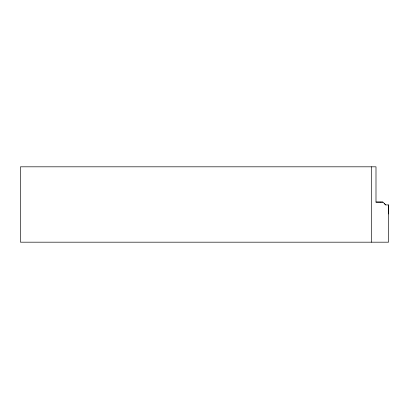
<?xml version="1.0" encoding="UTF-8"?>
<svg xmlns="http://www.w3.org/2000/svg" width="409" height="409" viewBox="0 0 409 409"><rect width="100%" height="100%" fill="white"/><g stroke="black" fill="none" stroke-linecap="round" stroke-linejoin="round"><path stroke-width="0.61" d="M384.46 203.713L385.723 204.924L388.545 204.924L388.545 242.184L20.45 242.184L20.45 166.816L375.994 166.816L375.994 202.102L380.079 202.092M375.994 202.102L382.901 202.102L385.723 204.924M380.212 202.092L382.901 202.102M388.545 204.924L388.55 213.958M371.607 166.816L371.607 242.184"/></g></svg>
